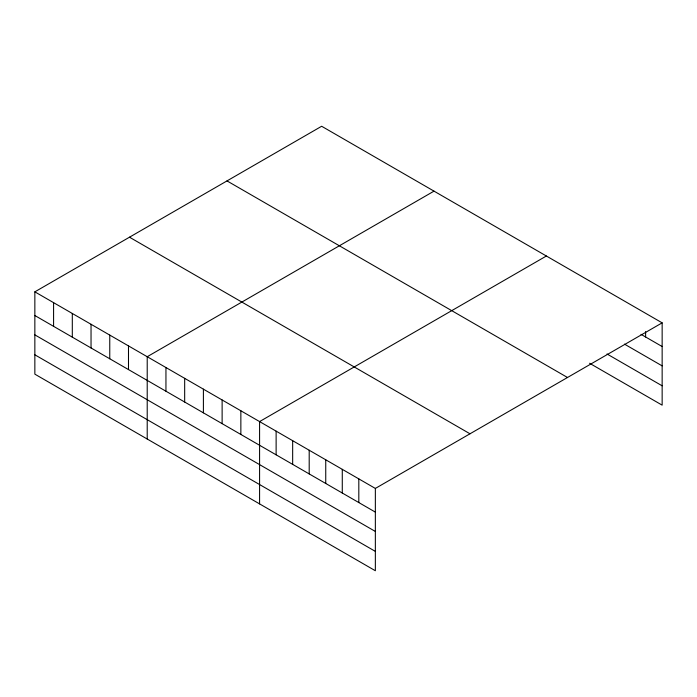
<?xml version="1.0" encoding="UTF-8"?>
<svg xmlns="http://www.w3.org/2000/svg" width="697" height="697" viewBox="0 0 697 697"><rect width="100%" height="100%" fill="white"/><g stroke="black" fill="none" stroke-linecap="round" stroke-linejoin="round"><path stroke-width="1.05" d="M34.85 291.843L375.352 488.431L375.352 570.738L34.85 374.15L34.85 291.843L321.648 126.262L662.15 322.85L662.15 405.157L589.566 363.25M434.013 191.135L147.215 356.716L147.215 439.023M546.378 256.008L259.58 421.589L259.58 503.896M375.352 488.431L662.15 322.85M641.013 334.333L662.15 346.531M624.477 344.126L662.15 365.881M607.017 353.98L662.15 385.816M227.004 180.906L567.506 377.495M129.494 237.198L469.996 433.787M34.85 315.523L375.352 512.112M34.85 334.865L375.352 531.454M34.85 354.799L375.352 551.388M645.614 331.598L645.614 336.982M358.816 478.883L358.816 502.563M342.279 469.334L342.279 493.014M325.743 459.785L325.743 483.465M309.198 450.236L309.198 473.916M292.662 440.687L292.662 464.368M276.125 431.138L276.125 454.819M240.857 410.777L240.857 434.458M222.125 399.965L222.125 423.645M203.402 389.153L203.402 412.833M184.67 378.34L184.67 402.021M165.947 367.528L165.947 391.209M128.492 345.904L128.492 369.584M109.76 335.091L109.76 358.772M91.037 324.279L91.037 347.96M72.305 313.467L72.305 337.148M53.582 302.655L53.582 326.335"/></g></svg>
